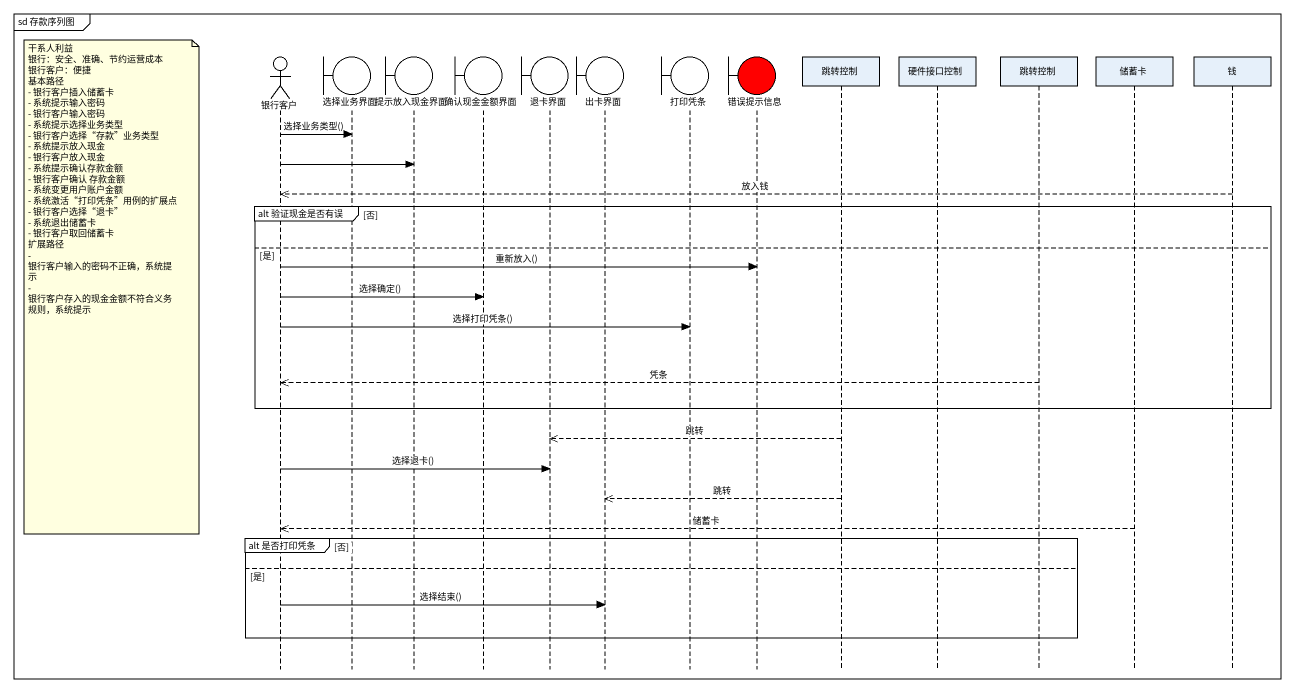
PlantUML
@startuml
mainframe sd 存款序列图
hide footbox
actor 银行客户
boundary 选择业务界面
boundary 提示放入现金界面
boundary 确认现金金额界面
boundary 退卡界面
boundary 出卡界面
boundary 打印凭条
boundary 错误提示信息 #FF0000
participant 跳转控制
participant 硬件接口控制
participant "跳转控制" as 跳转控制_2
participant 储蓄卡
participant 钱

银行客户 -> 选择业务界面 : 选择业务类型()
银行客户 -> 提示放入现金界面
钱 -->> 银行客户 : 放入钱
group alt 验证现金是否有误 [否]
else 是
  银行客户 -> 错误提示信息 : 重新放入()
  note left of 银行客户
    干系人利益
    银行：安全、准确、节约运营成本
    银行客户：便捷
    基本路径
    - 银行客户插入储蓄卡
    - 系统提示输入密码
    - 银行客户输入密码
    - 系统提示选择业务类型
    - 银行客户选择“存款”业务类型
    - 系统提示放入现金
    - 银行客户放入现金
    - 系统提示确认存款金额
    - 银行客户确认 存款金额
    - 系统变更用户账户金额
    - 系统激活“打印凭条”用例的扩展点
    - 银行客户选择“退卡”
    - 系统退出储蓄卡
    - 银行客户取回储蓄卡
    扩展路径
    - 银行客户输入的密码不正确，系统提示
    - 银行客户存入的现金金额不符合义务规则，系统提示
  end note
  银行客户 -> 确认现金金额界面 : 选择确定()
  银行客户 -> 打印凭条 : 选择打印凭条()
  跳转控制_2 -->> 银行客户 : 凭条
end
跳转控制 -->> 退卡界面 : 跳转
银行客户 -> 退卡界面 : 选择退卡()
跳转控制 -->> 出卡界面 : 跳转
储蓄卡 -->> 银行客户 : 储蓄卡
group alt 是否打印凭条 [否]
else 是
  银行客户 -> 出卡界面 : 选择结束()
end
@enduml
